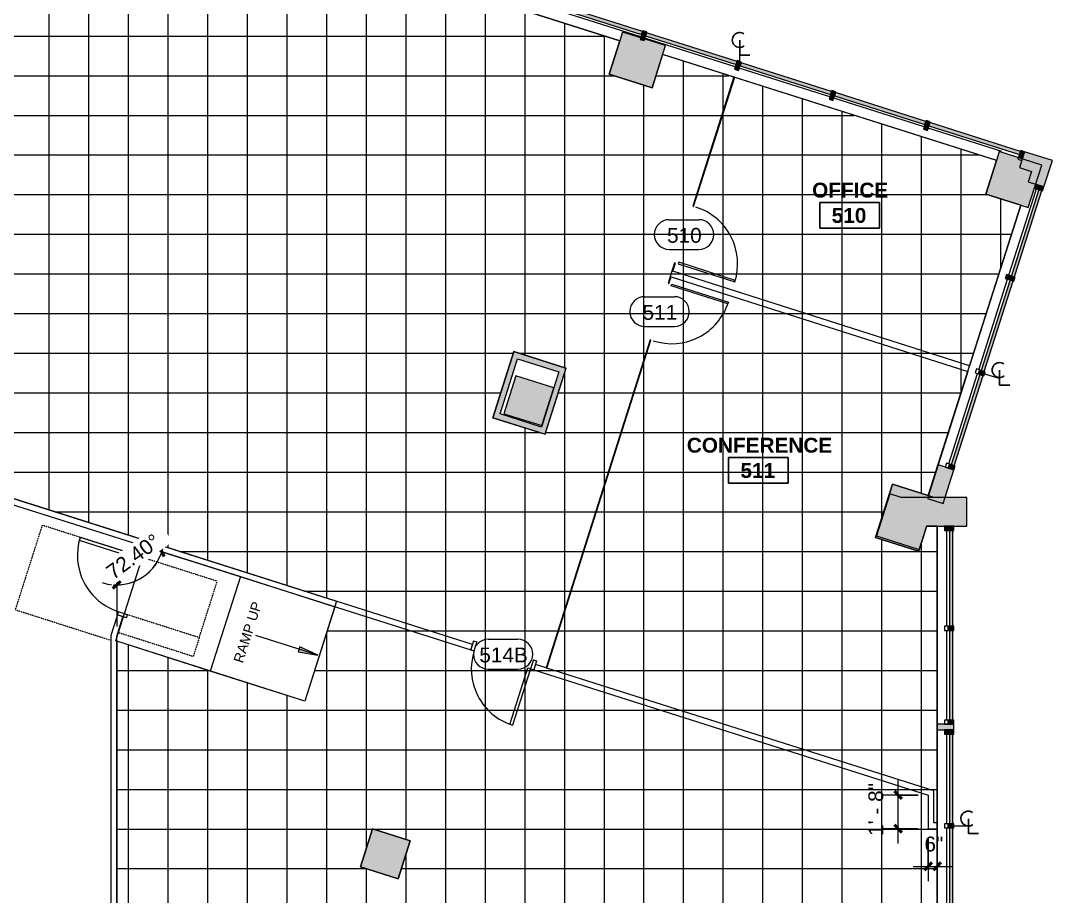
# Model space of a CAD drawing. Header units: inches. Extents: x 381 to 2249, y -1781 to -36.
# Drawn here: x 1625 to 2249, y -1030 to -500 of the extents above; entities that cross this region are included whole.
import ezdxf

# ---------------------------------------------------------------- set-up
doc = ezdxf.new("R2010")
doc.units = ezdxf.units.IN
doc.header["$MEASUREMENT"] = 0
doc.linetypes.add('Dash', pattern=[0.25, 0.125, -0.125])
for name, color, linetype, lineweight in [('A-ANNO-DIMS', 211, 'Continuous', 9), ('A-ANNO-DIMS-96', 211, 'Continuous', 9), ('A-ANNO-NOTE', 131, 'Continuous', 9), ('A-AREA-IDEN', 2, 'Continuous', 9), ('A-COLS', 52, 'Continuous', 13), ('A-DETL', 90, 'Continuous', 9), ('A-DETL-GENF', 92, 'Continuous', 9), ('A-DETL-THIN', 151, 'Continuous', 9), ('A-DOOR', 31, 'Continuous', 13), ('A-DOOR-FRAM', 31, 'Continuous', 20), ('A-DOOR-IDEN', 31, 'Continuous', 9), ('A-GENM', 13, 'Dash', 9), ('A-GLAZ-CURT', 52, 'Continuous', 13), ('A-GLAZ-CWMG', 51, 'Continuous', 13), ('A-WALL', 113, 'Continuous', 13), ('A-WALL-PATT', 111, 'Continuous', 13), ('G-ANNO-TEXT', 231, 'Continuous', 9), ('I-WALL', 2, 'Continuous', 13)]:
    doc.layers.add(name, color=color, linetype=linetype, lineweight=lineweight)
doc.styles.add('Swis721 Lt BT', font='swissl.ttf', dxfattribs={"height": 9})
doc.styles.add('Swis721 Lt BT_1', font='swissl.ttf', dxfattribs={"height": 6})
doc.styles.add('Swis721 Lt BT_B', font='', dxfattribs={"height": 9})
doc.styles.get('Swis721 Lt BT_B').set_extended_font_data('Swis721 Lt BT', bold=True)
doc.dimstyles.new('OTJ_-_3_32__Linear__1__Tolerance', dxfattribs={"dimscale": 12, "dimtxt": 9.497835, "dimasz": 0.375, "dimexe": 0.75, "dimexo": 0.5, "dimgap": 0.5, "dimtad": 1, "dimdec": 0, "dimzin": 3, "dimdsep": 46, "dimlunit": 4, "dimtxsty": 'Swis721 Lt BT', "dimblk1": 'OBLIQUE', "dimblk2": 'OBLIQUE', "dimsah": 1, "dimcen": 0.09, "dimdle": 0.75, "dimazin": 0, "dimtfac": 1, "dimtdec": 4, "dimtix": 1, "dimtmove": 0, "dimatfit": 3, "dimfxl": 1, "dimtvp": 1, "dimfrac": 2, "dimtolj": 1, "dimtzin": 0, "dimarcsym": 2})
doc.dimstyles.new('OTJ_-_Angular_-_3_32_', dxfattribs={"dimscale": 12, "dimtxt": 9.497835, "dimasz": 0.375, "dimexe": 0.75, "dimexo": 0.5, "dimgap": 0.5, "dimtad": 1, "dimdec": 1, "dimrnd": 0.5, "dimzin": 0, "dimdsep": 46, "dimlunit": 5, "dimtxsty": 'Swis721 Lt BT', "dimblk1": 'OBLIQUE', "dimblk2": 'OBLIQUE', "dimsah": 1, "dimcen": 0.09, "dimdle": 0.75, "dimazin": 0, "dimtfac": 1, "dimtdec": 4, "dimtix": 1, "dimtmove": 0, "dimatfit": 3, "dimfxl": 1, "dimtvp": 1, "dimtfill": 1, "dimfrac": 2, "dimtolj": 1, "dimtzin": 0, "dimarcsym": 2})
pattern_1 = [(0, (-470.073, 619.15), (0, 24), []), (90, (-470.073, 619.15), (-24, 1e-15), [])]

# ---------------------------------------------------------------- blocks, each defined once
blk = doc.blocks.new('System Panel - Glazed 2-5376064-Level 5 CONSTRUCTION')
at = {"layer": 'A-GLAZ-CURT', "lineweight": 9}
blk.add_hatch(color=7, dxfattribs=at).paths.add_polyline_path([(27.23, 2.25), (-27.23, 2.25), (-27.23, 0.25), (27.23, 0.25)], flags=0)
at = {"layer": 'A-GLAZ-CURT', "color": 8, "lineweight": 20}
for p, q in [((27.23, 2.25), (-27.23, 2.25)), ((-27.23, 2.25), (-27.23, 0.25)), ((-27.23, 0.25), (27.23, 0.25)), ((27.23, 0.25), (27.23, 2.25))]:
    blk.add_line(p, q, dxfattribs=at)
blk = doc.blocks.new('System Panel - Glazed 2-5376243-Level 5 CONSTRUCTION')
at = {"layer": 'A-GLAZ-CURT', "lineweight": 9}
blk.add_hatch(color=7, dxfattribs=at).paths.add_polyline_path([(27.13, 0.25), (27.13, 2.25), (-27.13, 2.25), (-27.13, 0.25), (9.75, 0.25)], flags=0)
at = {"layer": 'A-GLAZ-CURT', "color": 8, "lineweight": 20}
for p, q in [((27.13, 2.25), (-27.13, 2.25)), ((-27.13, 2.25), (-27.13, 0.25)), ((-27.13, 0.25), (27.13, 0.25)), ((27.13, 0.25), (27.13, 2.25))]:
    blk.add_line(p, q, dxfattribs=at)
blk = doc.blocks.new('Rectangular Mullion - 2_5_ x 5_ rectangular-5103978-Level 5 CONSTRUCTION')
at = {"layer": 'A-GLAZ-CWMG', "lineweight": 9}
blk.add_hatch(color=7, dxfattribs=at).paths.add_polyline_path([(0, -2.25), (0, -2.75), (-2.5, -2.75), (-2.5, 1.2), (0, 1.2), (0, -0.25)], flags=0)
at = {"layer": 'A-GLAZ-CWMG', "color": 8, "lineweight": 20}
for p, q in [((-2.5, 2.75), (0, 2.75)), ((-2.5, -2.75), (-2.5, 2.75)), ((0, 2.75), (0, -2.75)), ((0, -2.75), (-2.5, -2.75))]:
    blk.add_line(p, q, dxfattribs=at)
blk = doc.blocks.new('Rectangular Mullion - 2_5_ x 5_ rectangular-5103979-Level 5 CONSTRUCTION')
at = {"layer": 'A-GLAZ-CWMG', "lineweight": 9}
blk.add_hatch(color=7, dxfattribs=at).paths.add_polyline_path([(-2.5, 2.75), (-2.5, -2.75), (0, -2.75), (0, 2.75)], flags=0)
at = {"layer": 'A-GLAZ-CWMG', "color": 8, "lineweight": 20}
for p, q in [((0, 2.75), (-2.5, 2.75)), ((-2.5, 2.75), (-2.5, -2.75)), ((0, -2.75), (0, 2.75)), ((-2.5, -2.75), (0, -2.75))]:
    blk.add_line(p, q, dxfattribs=at)
blk = doc.blocks.new('System Panel - Glazed 2-5105321-Level 5 CONSTRUCTION')
at = {"layer": 'A-GLAZ-CURT', "lineweight": 9}
blk.add_hatch(color=7, dxfattribs=at).paths.add_polyline_path([(29.03, 2.25), (-29.03, 2.25), (-29.03, 0.25), (29.03, 0.25)], flags=0)
at = {"layer": 'A-GLAZ-CURT', "color": 8, "lineweight": 20}
for p, q in [((29.03, 2.25), (-29.03, 2.25)), ((-29.03, 2.25), (-29.03, 0.25)), ((-29.03, 0.25), (29.03, 0.25)), ((29.03, 0.25), (29.03, 2.25))]:
    blk.add_line(p, q, dxfattribs=at)
blk = doc.blocks.new('Walls 14 - Walls 14-5031425-Level 5 CONSTRUCTION')
at = {"layer": 'A-WALL', "lineweight": 9}
blk.add_hatch(color=7, dxfattribs=at).paths.add_polyline_path([(2185.37, -805.57), (2197.43, -805.57), (2197.43, -788.07), (2184.17, -788.07), (2180.38, -790.88), (2173.48, -788.68), (2173.67, -788.07), (2157.59, -788.1), (2157.35, -789.44), (2174.71, -795.08), (2171.57, -805.57), (2179.94, -805.57)], flags=0)
at = {"layer": 'A-WALL', "color": 8, "lineweight": 20}
for p, q in [((2157.6, -788.07), (2157.59, -788.1)), ((2184.17, -788.07), (2157.6, -788.07)), ((2197.43, -788.07), (2184.17, -788.07)), ((2197.43, -805.57), (2197.43, -788.07)), ((2173.15, -805.57), (2179.45, -805.57)), ((2179.45, -805.57), (2197.43, -805.57))]:
    blk.add_line(p, q, dxfattribs=at)
blk = doc.blocks.new('System Panel - Glazed 2-5105454-Level 5 CONSTRUCTION')
at = {"layer": 'A-GLAZ-CURT', "lineweight": 9}
blk.add_hatch(color=7, dxfattribs=at).paths.add_polyline_path([(28.68, 2.25), (-28.68, 2.25), (-28.68, 0.25), (28.68, 0.25)], flags=0)
at = {"layer": 'A-GLAZ-CURT', "color": 8, "lineweight": 20}
for p, q in [((28.68, 2.25), (-28.68, 2.25)), ((-28.68, 2.25), (-28.68, 0.25)), ((-28.68, 0.25), (28.68, 0.25)), ((28.68, 0.25), (28.68, 2.25))]:
    blk.add_line(p, q, dxfattribs=at)
blk = doc.blocks.new('System Panel - Glazed 2-5105603-Level 5 CONSTRUCTION')
at = {"layer": 'A-GLAZ-CURT', "lineweight": 9}
blk.add_hatch(color=7, dxfattribs=at).paths.add_polyline_path([(28.76, 2.25), (-28.76, 2.25), (-28.76, 0.25), (28.76, 0.25), (28.76, 2.14)], flags=0)
at = {"layer": 'A-GLAZ-CURT', "color": 8, "lineweight": 20}
for p, q in [((28.76, 2.25), (-28.76, 2.25)), ((-28.76, 2.25), (-28.76, 0.25)), ((-28.76, 0.25), (28.76, 0.25)), ((28.76, 0.25), (28.76, 2.25))]:
    blk.add_line(p, q, dxfattribs=at)
blk = doc.blocks.new('System Panel - Glazed 2-5131211-Level 5 CONSTRUCTION')
at = {"layer": 'A-GLAZ-CURT', "lineweight": 9}
blk.add_hatch(color=7, dxfattribs=at).paths.add_polyline_path([(28.69, 2.25), (-28.69, 2.25), (-28.69, 0.25), (28.69, 0.25)], flags=0)
at = {"layer": 'A-GLAZ-CURT', "color": 8, "lineweight": 20}
for p, q in [((28.69, 2.25), (-28.69, 2.25)), ((-28.69, 2.25), (-28.69, 0.25)), ((-28.69, 0.25), (28.69, 0.25)), ((28.69, 0.25), (28.69, 2.25))]:
    blk.add_line(p, q, dxfattribs=at)
blk = doc.blocks.new('System Panel - Glazed 2-5026264-Level 5 CONSTRUCTION')
at = {"layer": 'A-GLAZ-CURT', "lineweight": 9}
blk.add_hatch(color=7, dxfattribs=at).paths.add_polyline_path([(28.75, 0.25), (28.75, 2.25), (-28.75, 2.25), (-28.75, 0.25), (22.85, 0.25)], flags=0)
at = {"layer": 'A-GLAZ-CURT', "color": 8, "lineweight": 20}
for p, q in [((28.75, 2.25), (-28.75, 2.25)), ((-28.75, 2.25), (-28.75, 0.25)), ((-28.75, 0.25), (28.75, 0.25)), ((28.75, 0.25), (28.75, 2.25))]:
    blk.add_line(p, q, dxfattribs=at)
blk = doc.blocks.new('Rectangular Mullion - 2_5_ x 5_ rectangular-5019623-Level 5 CONSTRUCTION')
at = {"layer": 'A-GLAZ-CWMG', "lineweight": 9}
blk.add_hatch(color=7, dxfattribs=at).paths.add_polyline_path([(0, 1.76), (0, -2.75), (-2.5, -2.75), (-2.5, 1.76), (-1.23, 1.76)], flags=0)
at = {"layer": 'A-GLAZ-CWMG', "color": 8, "lineweight": 20}
for p, q in [((-2.5, 2.75), (0, 2.75)), ((-2.5, -2.75), (-2.5, 2.75)), ((0, 2.75), (0, -2.75)), ((0, -2.75), (-2.5, -2.75))]:
    blk.add_line(p, q, dxfattribs=at)
blk = doc.blocks.new('Rectangular Mullion - 2_5_ x 5_ rectangular-5019624-Level 5 CONSTRUCTION')
at = {"layer": 'A-GLAZ-CWMG', "lineweight": 9}
blk.add_hatch(color=7, dxfattribs=at).paths.add_polyline_path([(-2.5, 2.75), (-2.5, -2.75), (0, -2.75), (0, 2.75), (-1.59, 2.75)], flags=0)
at = {"layer": 'A-GLAZ-CWMG', "color": 8, "lineweight": 20}
for p, q in [((0, 2.75), (-2.5, 2.75)), ((-2.5, 2.75), (-2.5, -2.75)), ((0, -2.75), (0, 2.75)), ((-2.5, -2.75), (0, -2.75))]:
    blk.add_line(p, q, dxfattribs=at)
blk = doc.blocks.new('System Panel - Glazed 2-5033996-Level 5 CONSTRUCTION')
at = {"layer": 'A-GLAZ-CURT', "lineweight": 9}
blk.add_hatch(color=7, dxfattribs=at).paths.add_polyline_path([(28.75, 0.25), (28.75, 2.25), (-28.75, 2.25), (-28.75, 0.25), (15.06, 0.25)], flags=0)
at = {"layer": 'A-GLAZ-CURT', "color": 8, "lineweight": 20}
for p, q in [((28.75, 2.25), (-28.75, 2.25)), ((-28.75, 2.25), (-28.75, 0.25)), ((-28.75, 0.25), (28.75, 0.25)), ((28.75, 0.25), (28.75, 2.25))]:
    blk.add_line(p, q, dxfattribs=at)
blk = doc.blocks.new('System Panel - Glazed 2-5034117-Level 5 CONSTRUCTION')
at = {"layer": 'A-GLAZ-CURT', "lineweight": 9}
blk.add_hatch(color=7, dxfattribs=at).paths.add_polyline_path([(28.75, 0.25), (28.75, 2.25), (-28.75, 2.25), (-28.75, 0.25), (8.91, 0.25)], flags=0)
at = {"layer": 'A-GLAZ-CURT', "color": 8, "lineweight": 20}
for p, q in [((28.75, 2.25), (-28.75, 2.25)), ((-28.75, 2.25), (-28.75, 0.25)), ((-28.75, 0.25), (28.75, 0.25)), ((28.75, 0.25), (28.75, 2.25))]:
    blk.add_line(p, q, dxfattribs=at)
blk = doc.blocks.new('Columns 10 - Columns 4-5094196-Level 5 CONSTRUCTION')
at = {"layer": 'A-COLS', "lineweight": 9}
blk.add_hatch(color=7, dxfattribs=at).paths.add_polyline_path([(1401.62, -849.22), (1409.08, -826.28), (1386.23, -818.86), (1378.78, -841.8), (1386.06, -844.16)], flags=0)
at = {"layer": 'A-COLS', "color": 8, "lineweight": 20}
for p, q in [((1386.23, -818.86), (1378.78, -841.8)), ((1409.08, -826.28), (1386.23, -818.86)), ((1401.62, -849.22), (1409.08, -826.28)), ((1378.78, -841.8), (1401.62, -849.22))]:
    blk.add_line(p, q, dxfattribs=at)
blk = doc.blocks.new('Columns 18 - Columns 4-5094814-Level 5 CONSTRUCTION')
at = {"layer": 'A-COLS', "lineweight": 9}
h = blk.add_hatch(color=7, dxfattribs=at)
h.paths.add_polyline_path([(1403.91, -849.54), (1404.21, -848.63), (1405.62, -841.75), (1405.42, -842.67)], flags=0)
h.paths.add_polyline_path([(1392.8, -819.69), (1406.9, -835.92), (1410.12, -825.45), (1403.64, -823.29)], flags=0)
h.paths.add_polyline_path([(1378.03, -841.56), (1378.06, -841.55), (1387.77, -827.13)], flags=0)
at = {"layer": 'A-COLS', "color": 8, "lineweight": 20}
for p, q in [((1386.29, -816.15), (1378.03, -841.56)), ((1393.05, -818.35), (1386.29, -816.15)), ((1403.92, -849.97), (1408.48, -835.93)), ((1378.03, -841.56), (1403.78, -849.92)), ((1403.78, -849.92), (1403.92, -849.97))]:
    blk.add_line(p, q, dxfattribs=at)
blk = doc.blocks.new('Columns 19 - Columns 4-5094956-Level 5 CONSTRUCTION')
at = {"layer": 'A-COLS', "lineweight": 9}
blk.add_hatch(color=7, dxfattribs=at).paths.add_polyline_path([(1401.62, -849.22), (1409.08, -826.28), (1386.23, -818.86), (1378.78, -841.8), (1386.39, -844.27)], flags=0)
at = {"layer": 'A-COLS', "color": 8, "lineweight": 20}
for p, q in [((1386.23, -818.86), (1378.78, -841.8)), ((1409.08, -826.28), (1386.23, -818.86)), ((1401.62, -849.22), (1409.08, -826.28)), ((1378.78, -841.8), (1401.62, -849.22))]:
    blk.add_line(p, q, dxfattribs=at)
blk = doc.blocks.new('Walls 50 - Walls 3-5097362-Level 5 CONSTRUCTION')
at = {"layer": 'A-WALL', "lineweight": 9}
for p, q in [((53.56, -1018.04), (53.56, -1137.86)), ((59.48, -1078.61), (59.48, -1020.54)), ((59.48, -1135.36), (59.48, -1081.11)), ((53.56, -1141.36), (53.56, -1257.57)), ((59.48, -1198.11), (59.48, -1143.86)), ((59.48, -1255.07), (59.48, -1200.61)), ((53.56, -1261.06), (53.56, -1361.88)), ((59.48, -1318.61), (59.48, -1263.57)), ((59.48, -1361.88), (59.48, -1321.11)), ((53.56, -1392.82), (53.56, -1505.78)), ((59.48, -1448.11), (59.48, -1392.82)), ((59.48, -1505.78), (59.48, -1454.11)), ((53.56, -1536.77), (53.56, -1650.36)), ((59.48, -1584.11), (59.48, -1536.77)), ((59.48, -1647.86), (59.48, -1586.61)), ((53.56, -1653.85), (53.56, -1697.7)), ((59.48, -1697.7), (59.48, -1656.36)), ((53.56, -1728.94), (53.56, -1780.64)), ((59.48, -1778.14), (59.48, -1728.94)), ((53.56, -1784.14), (53.56, -1903.63)), ((59.48, -1849.44), (59.48, -1786.64)), ((59.48, -1917.86), (59.48, -1851.94))]:
    blk.add_line(p, q, dxfattribs=at)
blk = doc.blocks.new('Walls 51 - Walls 3-5097374-Level 5 CONSTRUCTION')
at = {"layer": 'A-WALL', "lineweight": 9}
for p, q in [((59.48, -1793.17), (59.48, -1738.29)), ((53.49, -1750.57), (53.49, -1852.68)), ((59.48, -1853.18), (59.48, -1795.67)), ((53.49, -1856.18), (53.49, -1915.54)), ((59.48, -1913.04), (59.48, -1855.68))]:
    blk.add_line(p, q, dxfattribs=at)
blk = doc.blocks.new('Walls 65 - Walls 3-5097582-Level 5 CONSTRUCTION')
at = {"layer": 'A-WALL', "lineweight": 9}
for p, q in [((53.97, -1222.05), (53.49, -1222.05)), ((53.49, -1222.05), (53.49, -1268.83)), ((59.48, -1389.81), (59.48, -1223.52)), ((53.49, -1271.33), (53.49, -1328.83)), ((53.49, -1331.33), (53.49, -1388.8)), ((53.49, -1391.3), (53.49, -1448.8)), ((59.48, -1435.57), (59.48, -1390.31)), ((53.49, -1451.3), (53.49, -1508.8)), ((59.48, -1675.39), (59.48, -1462.79))]:
    blk.add_line(p, q, dxfattribs=at)
blk = doc.blocks.new('Columns 60 - Columns 4-5528702-Level 5 CONSTRUCTION')
at = {"layer": 'A-COLS', "lineweight": 9}
h = blk.add_hatch(color=7, dxfattribs=at)
h.paths.add_polyline_path([(1403.45, -850.94), (1403.91, -849.54), (1406.9, -835.92), (1392.8, -819.69), (1393.05, -818.32), (1409.12, -818.43), (1409.47, -817.37), (1387.88, -810.37), (1377.45, -842.49), (1403.45, -850.93)], flags=0)
h.paths.add_polyline_path([(1404.21, -848.63), (1408.35, -835.93), (1406.9, -835.92), (1405.47, -842.67)], flags=0)
at = {"layer": 'A-COLS', "color": 8, "lineweight": 20}
for p, q in [((1387.87, -810.35), (1377.43, -842.48)), ((1409.47, -817.37), (1387.89, -810.35)), ((1412.84, -818.46), (1409.47, -817.37)), ((1403.59, -850.98), (1408.48, -835.93)), ((1377.45, -842.49), (1403.45, -850.94)), ((1403.46, -850.94), (1403.59, -850.98))]:
    blk.add_line(p, q, dxfattribs=at)
blk = doc.blocks.new('Columns 62 - Columns 4-5528746-Level 5 CONSTRUCTION')
at = {"layer": 'A-COLS', "lineweight": 9}
blk.add_hatch(color=7, dxfattribs=at).paths.add_polyline_path([(2234.55, -612.67), (2242.75, -586.96), (2217.03, -578.76), (2208.83, -604.46), (2230.07, -611.24)], flags=0)
at = {"layer": 'A-COLS', "color": 8, "lineweight": 20}
for p, q in [((2217.03, -578.76), (2215.28, -584.24)), ((2242.75, -586.96), (2217.03, -578.76)), ((2215.28, -584.24), (2208.83, -604.46)), ((2234.55, -612.67), (2242.75, -586.96)), ((2208.83, -604.46), (2230.07, -611.24)), ((2230.07, -611.24), (2234.55, -612.67))]:
    blk.add_line(p, q, dxfattribs=at)
blk = doc.blocks.new('Columns 63 - Columns 4-5528758-Level 5 CONSTRUCTION')
at = {"layer": 'A-COLS', "lineweight": 9}
blk.add_hatch(color=7, dxfattribs=at).paths.add_polyline_path([(1403.92, -849.97), (1412.18, -824.56), (1386.29, -816.15), (1378.03, -841.56), (1384.44, -843.64)], flags=0)
at = {"layer": 'A-COLS', "color": 8, "lineweight": 20}
for p, q in [((1386.29, -816.15), (1384.6, -821.36)), ((1412.18, -824.56), (1386.29, -816.15)), ((1384.6, -821.36), (1378.03, -841.56)), ((1403.92, -849.97), (1412.18, -824.56)), ((1378.03, -841.56), (1403.92, -849.97))]:
    blk.add_line(p, q, dxfattribs=at)
blk = doc.blocks.new('Single Glass Door - Full Rail - Long Handle-5598442-Level 5 CONSTRUCTION')
at = {"layer": 'A-DOOR', "lineweight": 20}
for p, q in [((17, 38), (17, 2)), ((18, 38), (17, 38)), ((18, 2), (18, 38)), ((17, 2), (18, 2))]:
    blk.add_line(p, q, dxfattribs=at)
at = {"layer": 'A-DOOR', "lineweight": 9}
blk.add_arc((18, 2), 36, 90, 180.5, dxfattribs=at)
blk = doc.blocks.new('Single Glass Door - Full Rail - Long Handle-5135624-Level 5 CONSTRUCTION')
at = {"layer": 'A-DOOR', "lineweight": 20}
for p, q in [((17, -2), (18, -2)), ((17, -38), (17, -2)), ((18, -2), (18, -38)), ((18, -38), (17, -38))]:
    blk.add_line(p, q, dxfattribs=at)
at = {"layer": 'A-DOOR', "lineweight": 9}
blk.add_arc((18, -2), 36, 179.5, 270, dxfattribs=at)
blk = doc.blocks.new('Single Flush - OTJ_SOLIDFLUSH_ALUM-V11-Level 5 CONSTRUCTION')
at = {"layer": 'A-DOOR', "lineweight": 20}
for p, q in [((16.15625, -1.75), (17.90625, -1.75)), ((16.15625, -37.5625), (16.15625, -1.75)), ((17.90625, -1.75), (17.90625, -37.5625)), ((17.90625, -37.5625), (16.15625, -37.5625))]:
    blk.add_line(p, q, dxfattribs=at)
at = {"layer": 'A-DOOR', "lineweight": 9}
blk.add_arc((17.90625, -1.75), 35.8125, 179.5, 270, dxfattribs=at)
at = {"layer": 'A-DOOR-FRAM'}
for p, q in [((-20, 4), (-20, -1.75)), ((-20, 4), (-18, 4)), ((-18, 4), (-18, -1.75)), ((18.000004, 4), (18.000004, -1.75)), ((18.000004, 4), (20.000004, 4)), ((20.000004, 4), (20.000004, -1.75)), ((-20, -1.75), (-18, -1.75)), ((18.000004, -1.75), (20.000004, -1.75))]:
    blk.add_line(p, q, dxfattribs=at)
blk = doc.blocks.new('Single Flush - OTJ_SOLIDFLUSH_ALUM-5144749-Level 5 CONSTRUCTION')
at = {"layer": 'A-DOOR', "lineweight": 20}
for p, q in [((16.16, 37.56), (16.16, 1.75)), ((17.91, 37.56), (16.16, 37.56)), ((17.91, 1.75), (17.91, 37.56)), ((16.16, 1.75), (17.91, 1.75))]:
    blk.add_line(p, q, dxfattribs=at)
at = {"layer": 'A-DOOR', "lineweight": 9}
blk.add_arc((17.91, 1.75), 35.81, 90, 180.5, dxfattribs=at)
at = {"layer": 'A-DOOR-FRAM'}
for p, q in [((-20, -4), (-20, 1.75)), ((-20, 1.75), (-18, 1.75)), ((-18, -4), (-18, 1.75)), ((18, -4), (18, 1.75)), ((18, 1.75), (20, 1.75)), ((20, -4), (20, 1.75)), ((-20, -4), (-18, -4)), ((18, -4), (20, -4))]:
    blk.add_line(p, q, dxfattribs=at)
at = {"layer": 'A-GENM'}
for p, q in [((-35.91, 61.56), (17.91, 61.56)), ((-35.91, 1.75), (-35.91, 61.56)), ((17.91, 1.75), (17.91, 61.56)), ((17.87, 1.75), (17.91, 1.75)), ((-29.91, -1.75), (-29.91, -49.56)), ((-17.91, -1.75), (-17.91, -49.56)), ((17.87, -1.75), (17.91, -1.75)), ((17.91, -1.75), (17.91, -49.56)), ((-17.91, -49.56), (-29.91, -49.56)), ((-17.91, -49.56), (17.91, -49.56))]:
    blk.add_line(p, q, dxfattribs=at)
blk = doc.blocks.new('Centerline - Centerline-43150-Level 5 CONSTRUCTION')
at = {"layer": 'A-ANNO-NOTE', "lineweight": 30}
for p, q in [((0, 0.0259), (0, -0.0678)), ((0, -0.0678), (0.0642, -0.0678))]:
    blk.add_line(p, q, dxfattribs=at)
blk.add_arc((0, 0.0273), 0.0469, 55.77551, 308.03717, dxfattribs=at)
blk = doc.blocks.new('DIMBLOCK6-Level 5 CONSTRUCTION')
at = {"layer": 'A-ANNO-DIMS-96'}
for p, q in [((2155.82, -997.64), (2155.82, -959.27)), ((2167.94, -968.27), (2146.82, -968.27)), ((2155.82, -968.27), (2167.94, -968.27)), ((2167.94, -988.64), (2146.82, -988.64)), ((2155.82, -988.64), (2167.94, -988.64))]:
    blk.add_line(p, q, dxfattribs=at)
at = {"layer": 'A-ANNO-DIMS-96', "lineweight": 50}
for p, q in [((2155.82, -968.27), (2153.57, -966.02)), ((2155.82, -968.27), (2158.07, -970.52)), ((2155.82, -988.64), (2153.57, -986.39)), ((2155.82, -988.64), (2158.07, -990.89))]:
    blk.add_line(p, q, dxfattribs=at)
at = {"layer": 'A-ANNO-DIMS-96', "color": 0, "insert": (2137.8, -993), "char_height": 9, "width": 34.9159, "attachment_point": 1, "rotation": 90, "line_spacing_factor": 1.005062, "style": 'Swis721 Lt BT'}
blk.add_mtext('1\' - 8"', dxfattribs=at)
blk = doc.blocks.new('_Oblique')
at = {"color": 0, "linetype": 'ByBlock', "lineweight": -2}
blk.add_line((-0.5, -0.5), (0.5, 0.5), dxfattribs=at)
blk = doc.blocks.new('Room Tag - Room Name and Number-3379422-Level 5 CONSTRUCTION')
at = {"layer": 'A-AREA-IDEN'}
for p, q in [((-0.1881, -0.1636), (-0.1881, -0.0018)), ((-0.1881, -0.0018), (0.1869, -0.0018)), ((0.1869, -0.0018), (-0.1881, -0.0018)), ((-0.1881, -0.0018), (-0.1881, -0.1636)), ((0.1869, -0.0018), (0.1869, -0.1636)), ((0.1869, -0.1636), (0.1869, -0.0018)), ((0.1869, -0.1636), (-0.1881, -0.1636)), ((-0.1881, -0.1636), (0.1869, -0.1636))]:
    blk.add_line(p, q, dxfattribs=at)
blk = doc.blocks.new('DIMBLOCK8-Level 5 CONSTRUCTION')
at = {"layer": 'A-ANNO-DIMS-96'}
for p, q in [((2173.94, -994.64), (2173.94, -1020.45)), ((2173.94, -1011.45), (2173.94, -994.64)), ((2179.45, -1014.27), (2179.45, -1002.45)), ((2164.94, -1011.45), (2188.45, -1011.45)), ((2179.45, -1011.45), (2179.45, -1014.27))]:
    blk.add_line(p, q, dxfattribs=at)
at = {"layer": 'A-ANNO-DIMS-96', "lineweight": 50}
for p, q in [((2173.94, -1011.45), (2171.69, -1013.7)), ((2173.94, -1011.45), (2176.19, -1009.2)), ((2179.45, -1011.45), (2177.2, -1013.7)), ((2179.45, -1011.45), (2181.7, -1009.2))]:
    blk.add_line(p, q, dxfattribs=at)
at = {"layer": 'A-ANNO-DIMS-96', "color": 0, "insert": (2171.72, -993.43), "char_height": 9, "width": 11.9401, "attachment_point": 1, "line_spacing_factor": 1.005062, "style": 'Swis721 Lt BT'}
blk.add_mtext('6"', dxfattribs=at)
blk = doc.blocks.new('Door Tag - Door Tag-41184-Level 5 CONSTRUCTION')
at = {"layer": 'A-DOOR-IDEN'}
for p, q in [((-0.09375, 0.09375), (0.09375, 0.09375)), ((-0.09375, -0.09375), (0.09375, -0.09375))]:
    blk.add_line(p, q, dxfattribs=at)
for centre, start, end in [((-0.09375, 0), 90, 270), ((0.09375, 0), 270, 90)]:
    blk.add_arc(centre, 0.09375, start, end, dxfattribs=at)
blk = doc.blocks.new('DIMBLOCK10-Level 5 CONSTRUCTION')
at = {"layer": 'A-ANNO-DIMS-96'}
for p, q in [((1710.05, -821.09), (1701.48, -818.37)), ((1710.05, -821.09), (1721.49, -824.72)), ((1682.72, -841.09), (1682.72, -832.09)), ((1682.72, -841.09), (1682.72, -841.09)), ((1682.72, -841.09), (1682.72, -866.31))]:
    blk.add_line(p, q, dxfattribs=at)
at = {"layer": 'A-ANNO-DIMS-96', "lineweight": 50}
for p, q in [((1710.05, -821.09), (1708.59, -818.26)), ((1710.05, -821.09), (1711.52, -823.91)), ((1682.72, -841.09), (1680.47, -843.34)), ((1682.72, -841.09), (1684.97, -838.84))]:
    blk.add_line(p, q, dxfattribs=at)
at = {"layer": 'A-ANNO-DIMS-96'}
for start, end in [(252.01487, 0.38183), (270, 342.3967)]:
    blk.add_arc((1682.72, -812.42), 28.67, start, end, dxfattribs=at)
at = {"layer": 'A-ANNO-DIMS-96', "color": 0, "insert": (1675.33, -831.03), "char_height": 9, "width": 40.705, "attachment_point": 1, "rotation": 36.19835, "line_spacing_factor": 1.005062, "style": 'Swis721 Lt BT', "bg_fill": 3, "box_fill_scale": 1.25, "bg_fill_color": 256, "bg_fill_true_color": 13158600, "bg_fill_transparency": 0}
blk.add_mtext('72.40°', dxfattribs=at)

msp = doc.modelspace()

# ---------------------------------------------------------------- hatches: boundary and pattern name
at = {"layer": 'A-DETL-GENF'}
h = msp.add_hatch(dxfattribs=at)
h.set_pattern_fill('FP2_8', color=254, style=0, pattern_type=2)
h.set_pattern_definition(pattern_1)
h.paths.add_polyline_path([(1693.61, -1569.08), (1706.52, -1565.62), (1706.52, -1572.54), (1697.9, -1570.23)], flags=0)
h.paths.add_polyline_path([(1966.79, -1714.89), (2156.27, -1714.89), (2156.27, -1691.16), (2179.45, -1691.16), (2179.44, -1516.48), (2156.27, -1516.48), (2156.29, -1485.24), (2179.45, -1485.24), (2179.45, -1324.3), (2156.29, -1324.3), (2156.29, -1293.32), (2179.45, -1293.32), (2179.45, -1180.35), (2156.29, -1180.35), (2156.29, -1149.41), (2179.45, -1149.41), (2179.45, -805.57), (2173.15, -805.57), (2168.37, -820.66), (2142.16, -812.31), (2152.38, -780.14), (2174.01, -787), (2230.07, -611.24), (2208.83, -604.46), (2215.28, -584.24), (2013.19, -520.11), (2006.81, -540.12), (1980.87, -531.89), (1987.29, -511.65), (1784.64, -447.35), (1777.69, -469.28), (1751.74, -461.04), (1758.7, -439.12), (1555.91, -374.78), (1548.95, -396.7), (1522.98, -388.45), (1529.94, -366.54), (1327.96, -302.46), (1321.01, -324.38), (1291.44, -315), (1298.43, -292.99), (1100.12, -230.07), (1093.1, -252.06), (1063.58, -242.7), (1063.58, -242.61), (1063.54, -242.59), (1065.93, -235.08), (1052.71, -234.48), (1054.8, -227.88), (1065.95, -235.01), (1070.5, -220.67), (871.37, -157.5), (864.38, -179.51), (834.76, -170.08), (841.71, -148.16), (645.34, -85.85), (638.83, -106.37), (570.95, -84.81), (570.95, -100.41), (428.47, -100.41), (428.44, -112.91), (415.97, -112.91), (416.01, -318.91), (443.92, -318.91), (443.92, -350.39), (415.97, -350.39), (416.01, -556.89), (425.98, -556.89), (425.96, -592.8), (416.01, -592.8), (416.01, -799.14), (443.96, -799.14), (443.96, -828.61), (416.01, -828.61), (416.01, -1066.89), (428.3, -1066.89), (428.34, -1079.39), (872.22, -1079.39), (872.22, -1064.69), (901.93, -1064.69), (901.93, -1102.88), (971.1, -1102.88), (971.1, -1319.33), (1027.07, -1319.33), (1027.07, -1421.16), (1185.5, -1421.16), (1185.5, -1393.33), (1212.77, -1393.33), (1212.77, -1133.84), (1190.11, -1133.84), (1190.11, -1104.09), (1215.81, -1104.09), (1215.81, -936.89), (1199.31, -936.89), (1199.31, -936.96), (965.95, -936.96), (965.95, -886.75), (971.3, -886.75), (971.3, -718.53), (964.12, -716.25), (973.16, -687.74), (1001.71, -696.8), (1000.56, -700.43), (1099.69, -731.88), (1130.85, -633.65), (1815.84, -850.98), (1796.65, -911.47), (1682.72, -875.14), (1682.72, -1131.82), (1707.36, -1131.82), (1707.36, -1198.32), (1682.72, -1198.32), (1682.72, -1272.37), (1706.75, -1272.37), (1706.77, -1294.33), (1707.38, -1294.33), (1707.38, -1306.76), (1742.76, -1306.76), (1742.76, -1443.86), (1682.76, -1443.86), (1682.76, -1485.46), (1722.03, -1485.46), (1722, -1514.46), (1693.61, -1514.46), (1693.61, -1691.19), (1707.22, -1691.19), (1707.22, -1714.89), (1915.45, -1714.89), (1915.45, -1691.17), (1947.18, -1691.17), (1947.18, -1714.89)], flags=0)
h.paths.add_polyline_path([(1706.52, -1602.54), (1693.61, -1599.08), (1706.52, -1595.62)], flags=0)
h.paths.add_polyline_path([(993.83, -1096.9), (966.47, -1096.9), (966.47, -1067.65), (993.83, -1067.65)], flags=0)
h.paths.add_polyline_path([(953.56, -1087.5), (953.56, -1080.55), (966.46, -1084.05), (953.7, -1087.47)], flags=0)
h.paths.add_polyline_path([(681.72, -1074.06), (659.47, -1074.06), (659.47, -1050.06), (683.47, -1050.06), (683.47, -1074.06)], flags=0)
h.paths.add_polyline_path([(953.56, -1057.47), (953.56, -1050.55), (966.42, -1054.02), (965.95, -1054.15)], flags=0)
h.paths.add_polyline_path([(1853.12, -1019.06), (1830.23, -1011.8), (1837.53, -988.81), (1860.42, -996.07), (1855.43, -1011.8)], flags=0)
h.paths.add_polyline_path([(705.93, -831.68), (645.56, -831.68), (645.56, -802.15), (706.31, -802.18), (706.31, -829.68), (705.93, -829.68), (705.93, -829.94)], flags=0)
h.paths.add_polyline_path([(1942.16, -749.9), (1941.92, -749.83), (1941.9, -749.87), (1910.46, -739.85), (1923.17, -699.81), (1954.86, -709.87), (1942.16, -749.87)], flags=0)
h.paths.add_polyline_path([(659.64, -587.75), (659.64, -563.75), (683.64, -563.75), (683.64, -587.75)], flags=0)
h.paths.add_polyline_path([(1046.83, -295.7), (1033.48, -295.09), (1035.57, -288.49)], flags=0)
h = msp.add_hatch(dxfattribs=at)
h.set_pattern_fill('FP2_8', color=254, style=0, pattern_type=2)
h.set_pattern_definition(pattern_1)
h.paths.add_polyline_path([(1185.5, -1421.16), (1185.5, -1421.16), (1185.5, -1393.33), (1185.5, -1393.34), (1185.5, -1410.64)], flags=0)
h.paths.add_polyline_path([(1707.38, -1306.76), (1707.38, -1294.33), (1706.77, -1294.33), (1706.75, -1306.76)], flags=0)
h.paths.add_polyline_path([(1046.28, -936.96), (1199.31, -936.96), (1199.31, -936.89), (965.95, -936.89), (965.97, -936.96), (989.57, -936.96)], flags=0)
h.paths.add_polyline_path([(705.93, -829.68), (706.31, -829.68), (706.31, -802.18), (705.93, -802.18), (705.93, -829.51)], flags=0)
h.paths.add_polyline_path([(2168.37, -820.66), (2173.15, -805.57), (2173.02, -805.57), (2168.23, -820.62), (2168.31, -820.64)], flags=0)
h.paths.add_polyline_path([(1942.16, -749.9), (1954.83, -709.86), (1923.16, -699.81), (1918.57, -714.44), (1923.21, -699.88), (1954.66, -709.87), (1941.95, -749.84), (1942.06, -749.87)], flags=0)
h.paths.add_polyline_path([(416.01, -592.89), (416.01, -592.8), (415.98, -592.8), (415.98, -592.89)], flags=0)
h.paths.add_polyline_path([(1093.14, -252.08), (1100.12, -230.07), (1100.05, -230.04), (1093.09, -251.97), (1063.61, -242.61), (1063.58, -242.7), (1093.1, -252.06)], flags=0)
h.paths.add_polyline_path([(864.38, -179.51), (871.37, -157.49), (871.28, -157.46), (864.31, -179.46), (864.31, -179.49)], flags=0)
h.paths.add_polyline_path([(638.83, -106.37), (645.34, -85.85), (645.18, -85.8), (638.67, -106.3), (638.67, -106.32)], flags=0)
at = {"layer": 'A-WALL-PATT', "lineweight": 9}
for points in [[(2238.27, -585.53), (2239.64, -581.22), (2232.37, -578.92), (2231.01, -583.22), (2236.6, -585)], [(1914.86, -737.57), (1925.44, -704.21), (1922.16, -703.17), (1911.53, -736.51)], [(1953.62, -713.15), (1954.66, -709.86), (1923.2, -699.89), (1922.16, -703.17), (1950.46, -712.15)], [(1941.92, -749.83), (1953.62, -713.15), (1950.46, -712.15), (1938.82, -748.84), (1941.9, -749.82)], [(1938.82, -748.84), (1939.88, -745.51), (1911.52, -736.53), (1910.46, -739.85), (1928.3, -745.51)]]:
    msp.add_hatch(color=7, dxfattribs=at).paths.add_polyline_path(points, flags=0)
h = msp.add_hatch(color=7, dxfattribs=at)
h.paths.add_polyline_path([(2180.38, -790.88), (2184.17, -788.07), (2189.47, -771.45), (2179.94, -768.41), (2173.48, -788.68), (2179.94, -790.74)], flags=0)
h.paths.add_polyline_path([(2244.08, -600.2), (2249.17, -584.25), (2239.64, -581.22), (2238.27, -585.53), (2242.75, -586.96), (2239.04, -598.59), (2242.87, -599.81)], flags=0)
h = msp.add_hatch(color=7, dxfattribs=at)
h.paths.add_polyline_path([(2189.44, -1714.89), (2189.44, -1707.89), (2184.99, -1707.89), (2184.99, -1714.89), (2188.94, -1714.89)], flags=0)
h.paths.add_polyline_path([(2189.44, -1571.67), (2189.44, -1568.17), (2179.45, -1568.17), (2179.45, -1571.67), (2188.94, -1571.67)], flags=0)
h.paths.add_polyline_path([(2188.94, -1441.39), (2189.44, -1441.39), (2189.44, -1437.89), (2179.45, -1437.89), (2179.45, -1441.39), (2186.94, -1441.39)], flags=0)
h.paths.add_polyline_path([(2185.37, -1048.6), (2189.44, -1048.6), (2189.44, -1045.1), (2179.45, -1045.1), (2179.45, -1048.6)], flags=0)
h.paths.add_polyline_path([(2179.45, -928.89), (2189.44, -928.89), (2189.44, -925.39), (2179.45, -925.4)], flags=0)
at = {"layer": 'G-ANNO-TEXT'}
msp.add_hatch(color=7, dxfattribs=at).paths.add_polyline_path([(1804.56, -883.67), (1793.61, -878.52), (1792.65, -881.53)], flags=0)

# ---------------------------------------------------------------- linework, layer by layer
at = {"layer": 'A-DETL', "lineweight": 13}
for p, q in [((2059.9, -524.07), (2059.9, -515.07)), ((2208.06, -713.23), (2217.35, -716.19)), ((1682.23, -874.99), (1700.46, -817.82)), ((1700.46, -817.82), (1757.62, -836.05)), ((1757.62, -836.05), (1739.39, -893.22)), ((1757.62, -836.05), (1814.78, -854.28)), ((1814.78, -854.28), (1796.55, -911.45)), ((1739.39, -893.22), (1682.23, -874.99)), ((1796.55, -911.45), (1739.39, -893.22)), ((2189.44, -986.89), (2198.3, -986.89))]:
    msp.add_line(p, q, dxfattribs=at)
at = {"layer": 'A-DETL-THIN'}
for p, q in [((1987.29, -511.65), (1784.64, -447.35)), ((1980.87, -531.89), (1987.29, -511.65)), ((2013.19, -520.11), (2006.81, -540.12)), ((2215.28, -584.24), (2013.19, -520.11)), ((2006.81, -540.12), (1980.87, -531.89)), ((2208.83, -604.46), (2215.28, -584.24)), ((2230.07, -611.24), (2208.83, -604.46)), ((2174.01, -787), (2230.07, -611.24)), ((1130.85, -633.65), (1815.84, -850.98)), ((1910.46, -739.85), (1923.21, -699.88)), ((1923.21, -699.88), (1954.66, -709.86)), ((1954.66, -709.86), (1941.9, -749.87)), ((1941.9, -749.87), (1910.46, -739.85)), ((2142.16, -812.37), (2152.38, -780.14)), ((2152.38, -780.14), (2174.01, -787)), ((2173.02, -805.57), (2168.22, -820.64)), ((2179.45, -805.57), (2173.02, -805.57)), ((2179.45, -1149.41), (2179.45, -805.57)), ((2168.22, -820.64), (2142.16, -812.37)), ((1815.84, -850.98), (1796.65, -911.47)), ((1796.65, -911.47), (1682.72, -875.14)), ((1682.72, -875.14), (1682.72, -1131.82)), ((1830.23, -1011.8), (1837.53, -988.81)), ((1837.53, -988.81), (1860.42, -996.07)), ((1860.42, -996.07), (1853.12, -1019.06)), ((1853.12, -1019.06), (1830.23, -1011.8))]:
    msp.add_line(p, q, dxfattribs=at)
at = {"layer": 'A-WALL', "color": 8, "lineweight": 20}
for p, q in [((2232.37, -578.92), (2229.35, -588.45)), ((2249.17, -584.25), (2232.37, -578.92)), ((2244.08, -600.2), (2249.17, -584.25)), ((2229.35, -588.45), (2236.6, -590.75)), ((2236.6, -590.75), (2234.56, -597.16)), ((2234.56, -597.16), (2244.08, -600.2)), ((2179.94, -768.41), (2173.48, -788.68)), ((2189.47, -771.45), (2179.94, -768.41)), ((2183, -791.72), (2189.47, -771.45)), ((2173.48, -788.68), (2183, -791.72)), ((2179.44, -925.39), (2179.44, -928.89)), ((2189.44, -925.39), (2179.45, -925.39)), ((2179.45, -928.89), (2189.44, -928.89)), ((2189.44, -928.89), (2189.44, -925.39))]:
    msp.add_line(p, q, dxfattribs=at)
at = {"layer": 'A-WALL'}
for p, q in [((2018.32, -654.56), (2017.84, -654.41)), ((2018.9, -651.07), (2019.38, -651.22)), ((1942.7, -891.23), (1943.18, -891.38))]:
    msp.add_line(p, q, dxfattribs=at)
at = {"layer": 'G-ANNO-TEXT', "color": 7}
for p, q in [((1804.56, -883.67), (1767, -871.69)), ((1793.61, -878.52), (1792.65, -881.53)), ((1804.56, -883.67), (1793.61, -878.52)), ((1792.65, -881.53), (1804.56, -883.67))]:
    msp.add_line(p, q, dxfattribs=at)
at = {"layer": 'I-WALL'}
for p, q in [((2056.38, -533.56), (2031.44, -611.77)), ((2031.91, -611.92), (2056.85, -533.72)), ((2056.85, -533.72), (2056.38, -533.56)), ((1004.25, -597.15), (1696.73, -816.86)), ((1898.14, -877.09), (1005.31, -593.81)), ((2031.44, -611.77), (2031.91, -611.92)), ((2020.5, -646.07), (2017.84, -654.41)), ((2019.38, -651.22), (2020.97, -646.22)), ((2020.97, -646.22), (2020.5, -646.07)), ((2017.84, -654.41), (2016.58, -658.38)), ((2017.06, -658.53), (2018.32, -654.56)), ((2018.32, -654.56), (2197.98, -711.85)), ((2199.04, -708.52), (2019.38, -651.22)), ((2016.58, -658.38), (2017.06, -658.53)), ((2005.69, -692.7), (1942.7, -891.23)), ((1943.18, -891.38), (2006.17, -692.85)), ((2006.17, -692.85), (2005.69, -692.7)), ((2197.98, -711.85), (2199.04, -708.52)), ((1696.73, -816.86), (1695.36, -821.18)), ((1698.69, -822.24), (1700.07, -817.92)), ((1700.07, -817.92), (1897.08, -880.43)), ((1695.36, -821.18), (1698.69, -822.24)), ((1683.2, -859.29), (1679.22, -871.76)), ((1682.72, -872.31), (1686.54, -860.35)), ((1686.54, -860.35), (1683.2, -859.29)), ((1679.22, -871.76), (1679.22, -1151.26)), ((1682.72, -1151.26), (1682.72, -872.31)), ((1897.08, -880.43), (1898.14, -877.09)), ((1936.27, -889.19), (1935.21, -892.53)), ((1935.21, -892.53), (2173.94, -968.27)), ((1942.7, -891.23), (1936.27, -889.19)), ((2177.44, -965.71), (1943.18, -891.38)), ((2177.44, -985.14), (2177.44, -965.71)), ((2173.94, -968.27), (2173.94, -988.64)), ((2179.44, -985.14), (2177.44, -985.14)), ((2179.44, -988.64), (2179.44, -985.14)), ((2173.96, -988.64), (2179.44, -988.64))]:
    msp.add_line(p, q, dxfattribs=at)
at = {"layer": 'I-WALL', "color": 8, "lineweight": 20}
for p, q in [((1923.16, -699.81), (1910.46, -739.85)), ((1914.86, -737.57), (1925.44, -704.21)), ((1954.67, -709.81), (1923.17, -699.81)), ((1925.44, -704.21), (1950.46, -712.15)), ((1942.16, -749.9), (1954.86, -709.87)), ((1954.86, -709.87), (1954.68, -709.81)), ((1950.46, -712.15), (1939.88, -745.51)), ((1910.46, -739.85), (1942.16, -749.9)), ((1939.88, -745.51), (1914.86, -737.57))]:
    msp.add_line(p, q, dxfattribs=at)

# ---------------------------------------------------------------- block references
at = {"layer": 'A-ANNO-NOTE', "xscale": 96, "yscale": 96, "zscale": 96}
for p in [(2059.9, -513.84), (2217.21, -713.65), (2198.3, -985.14)]:
    msp.add_blockref('Centerline - Centerline-43150-Level 5 CONSTRUCTION', p, dxfattribs=at)
at = {"layer": 'A-AREA-IDEN', "xscale": 95.99999999999994, "yscale": 95.99999999999994, "zscale": 95.99999999999994}
for p in [(2126.48, -609.33), (2071.24, -763.73)]:
    msp.add_blockref('Room Tag - Room Name and Number-3379422-Level 5 CONSTRUCTION', p, dxfattribs=at)
at = {"layer": 'A-COLS', "lineweight": 9, "rotation": 0.3967009999964257}
for name, p in [('Columns 63 - Columns 4-5528758-Level 5 CONSTRUCTION', (597.04, 300.11)), ('Columns 19 - Columns 4-5094956-Level 5 CONSTRUCTION', (532.59, 94.81)), ('Columns 60 - Columns 4-5528702-Level 5 CONSTRUCTION', (758.91, 20.58)), ('Columns 18 - Columns 4-5094814-Level 5 CONSTRUCTION', (758.91, 20.58)), ('Columns 10 - Columns 4-5094196-Level 5 CONSTRUCTION', (445.66, -179.56))]:
    msp.add_blockref(name, p, dxfattribs=at)
at = {"layer": 'A-COLS', "lineweight": 9}
msp.add_blockref('Columns 62 - Columns 4-5528746-Level 5 CONSTRUCTION', (0, 0), dxfattribs=at)
at = {"layer": 'A-DOOR'}
for name, p, rotation in [('Single Glass Door - Full Rail - Long Handle-5598442-Level 5 CONSTRUCTION', (2026.2, -629), 252.3119574808695), ('Single Glass Door - Full Rail - Long Handle-5135624-Level 5 CONSTRUCTION', (2011.37, -675.61), 72.39670099999843), ('Single Flush - OTJ_SOLIDFLUSH_ALUM-5144749-Level 5 CONSTRUCTION', (1690.95, -840.76), 72.31195748086951), ('Single Flush - OTJ_SOLIDFLUSH_ALUM-V11-Level 5 CONSTRUCTION', (1916.67, -884.81), 342.3967009999986)]:
    msp.add_blockref(name, p, dxfattribs=dict(at, rotation=rotation))
at = {"layer": 'A-DOOR-IDEN', "xscale": 95.99999999999994, "yscale": 95.99999999999994, "zscale": 95.99999999999994}
for p in [(2026.2, -629), (2011.37, -675.61), (1916.67, -883.01)]:
    msp.add_blockref('Door Tag - Door Tag-41184-Level 5 CONSTRUCTION', p, dxfattribs=at)
at = {"layer": 'A-GLAZ-CURT', "lineweight": 9}
for name, p, rotation in [('System Panel - Glazed 2-5026264-Level 5 CONSTRUCTION', (1973.03, -499.51), 342.396186574362), ('System Panel - Glazed 2-5034117-Level 5 CONSTRUCTION', (2030.22, -517.66), 342.396186574362), ('System Panel - Glazed 2-5033996-Level 5 CONSTRUCTION', (2087.41, -535.8), 342.396186574362), ('System Panel - Glazed 2-5026264-Level 5 CONSTRUCTION', (2144.57, -553.94), 342.396186574362), ('System Panel - Glazed 2-5026264-Level 5 CONSTRUCTION', (2201.76, -572.09), 342.396186574362), ('System Panel - Glazed 2-5131211-Level 5 CONSTRUCTION', (2232.01, -629.08), 252.3119574808698), ('System Panel - Glazed 2-5105603-Level 5 CONSTRUCTION', (2214.56, -683.81), 252.3119574808698), ('System Panel - Glazed 2-5105454-Level 5 CONSTRUCTION', (2196.35, -740.91), 252.3119574808698), ('System Panel - Glazed 2-5105321-Level 5 CONSTRUCTION', (2186.69, -837.11), 269.9999999999988), ('System Panel - Glazed 2-5376243-Level 5 CONSTRUCTION', (2186.69, -895.77), 269.9999999999988), ('System Panel - Glazed 2-5376243-Level 5 CONSTRUCTION', (2186.69, -958.52), 269.9999999999988), ('System Panel - Glazed 2-5376064-Level 5 CONSTRUCTION', (2186.69, -1015.37), 269.9999999999988)]:
    msp.add_blockref(name, p, dxfattribs=dict(at, rotation=rotation))
at = {"layer": 'A-GLAZ-CWMG', "lineweight": 9}
for name, p, rotation in [('Rectangular Mullion - 2_5_ x 5_ rectangular-5019624-Level 5 CONSTRUCTION', (2000.43, -508.21), 162.396186574362), ('Rectangular Mullion - 2_5_ x 5_ rectangular-5019624-Level 5 CONSTRUCTION', (2057.62, -526.35), 162.396186574362), ('Rectangular Mullion - 2_5_ x 5_ rectangular-5019624-Level 5 CONSTRUCTION', (2114.78, -544.49), 162.396186574362), ('Rectangular Mullion - 2_5_ x 5_ rectangular-5019624-Level 5 CONSTRUCTION', (2171.97, -562.63), 162.396186574362), ('Rectangular Mullion - 2_5_ x 5_ rectangular-5103979-Level 5 CONSTRUCTION', (2241.48, -599.37), 72.31195748086978), ('Rectangular Mullion - 2_5_ x 5_ rectangular-5103979-Level 5 CONSTRUCTION', (2224.05, -654.03), 72.31195748086978), ('Rectangular Mullion - 2_5_ x 5_ rectangular-5103979-Level 5 CONSTRUCTION', (2186.69, -805.57), 89.9999999999988), ('Rectangular Mullion - 2_5_ x 5_ rectangular-5103979-Level 5 CONSTRUCTION', (2186.69, -928.89), 89.9999999999988)]:
    msp.add_blockref(name, p, dxfattribs=dict(at, rotation=rotation))
at = {"layer": 'A-GLAZ-CWMG', "lineweight": 9, "extrusion": (0, 0, -1)}
for name, p, rotation in [('Rectangular Mullion - 2_5_ x 5_ rectangular-5019623-Level 5 CONSTRUCTION', (-2231.54, -581.54), 197.603813425638), ('Rectangular Mullion - 2_5_ x 5_ rectangular-5103978-Level 5 CONSTRUCTION', (-2205.06, -713.59), 287.6880425191302), ('Rectangular Mullion - 2_5_ x 5_ rectangular-5103978-Level 5 CONSTRUCTION', (-2186.87, -770.62), 287.6880425191302), ('Rectangular Mullion - 2_5_ x 5_ rectangular-5103978-Level 5 CONSTRUCTION', (-2186.69, -868.64), 270.0000000000012), ('Rectangular Mullion - 2_5_ x 5_ rectangular-5103978-Level 5 CONSTRUCTION', (-2186.69, -925.39), 270.0000000000012), ('Rectangular Mullion - 2_5_ x 5_ rectangular-5103978-Level 5 CONSTRUCTION', (-2186.69, -988.14), 270.0000000000012)]:
    msp.add_blockref(name, p, dxfattribs=dict(at, rotation=rotation))
at = {"layer": 'A-WALL', "lineweight": 9}
for name, p, rotation in [('Walls 65 - Walls 3-5097582-Level 5 CONSTRUCTION', (3399.56, -897.34), 252.3961828634399), ('Walls 51 - Walls 3-5097374-Level 5 CONSTRUCTION', (2710.99, 1072.82), 342.3119574808698)]:
    msp.add_blockref(name, p, dxfattribs=dict(at, rotation=rotation))
for name, p in [('Walls 14 - Walls 14-5031425-Level 5 CONSTRUCTION', (0, 0)), ('Walls 50 - Walls 3-5097362-Level 5 CONSTRUCTION', (2125.89, 212.47))]:
    msp.add_blockref(name, p, dxfattribs=at)

# ---------------------------------------------------------------- texts
at = {"layer": 'A-AREA-IDEN', "char_height": 9, "attachment_point": 1, "style": 'Swis721 Lt BT_B'}
for s, insert, width in [('OFFICE', (2103.73, -597.61), 54.843), ('510', (2115.58, -612.93), 25.452), ('CONFERENCE', (2027.88, -752.01), 104.838), ('511', (2060.35, -767.33), 25.452)]:
    msp.add_mtext(s, dxfattribs=dict(at, insert=insert, width=width))
at = {"layer": 'A-DOOR-IDEN', "char_height": 9, "attachment_point": 1, "style": 'Swis721 Lt BT'}
for s, insert, width in [('510', (2015.9, -624.97), 24.543), ('511', (2001.07, -671.59), 24.543), ('514B', (1902.25, -878.99), 34.542)]:
    msp.add_mtext(s, dxfattribs=dict(at, insert=insert, width=width))
at = {"layer": 'G-ANNO-TEXT', "color": 7, "insert": (1753.32, -887), "char_height": 6, "width": 45.147, "attachment_point": 1, "rotation": 72.31196, "style": 'Swis721 Lt BT_1'}
msp.add_mtext('RAMP UP', dxfattribs=at)

# ---------------------------------------------------------------- dimensions: what is measured, and where the dimension line sits
at = {"layer": 'A-ANNO-DIMS'}
dim = msp.add_linear_dim(base=(2155.82, -968.27), p1=(2173.94, -988.64), p2=(2173.94, -968.27), angle=90, dimstyle='OTJ_-_3_32__Linear__1__Tolerance', override={"dimpost": '<>', "dimfxl": 20.370406}, dxfattribs=at)
dim.commit()
dim.dimension.update_dxf_attribs({"geometry": 'DIMBLOCK6-Level 5 CONSTRUCTION', "text_midpoint": (2145.19, -978.46)})
dim = msp.add_linear_dim(base=(2179.45, -1011.45), p1=(2173.94, -988.64), p2=(2179.45, -1008.27), dimstyle='OTJ_-_3_32__Linear__1__Tolerance', override={"dimpost": '<>', "dimfxl": 20.386638}, dxfattribs=at)
dim.commit()
dim.dimension.update_dxf_attribs({"geometry": 'DIMBLOCK8-Level 5 CONSTRUCTION', "text_midpoint": (2176.7, -1000.82)})

# ---------------------------------------------------------------- next in the draw order: dimensions: what is measured, and where the dimension line sits
dim = msp.add_angular_dim_3p(base=(1694.45, -838.58), center=(1682.72, -812.42), p1=(1682.72, -872.31), p2=(1727.21, -826.53), dimstyle='OTJ_-_Angular_-_3_32_', override={"dimpost": '<>', "dimfxl": 63.83117}, dxfattribs=at)
dim.commit()
dim.dimension.update_dxf_attribs({"geometry": 'DIMBLOCK10-Level 5 CONSTRUCTION', "text_midpoint": (1693.38, -826.98)})

doc.saveas('drawing.dxf')
